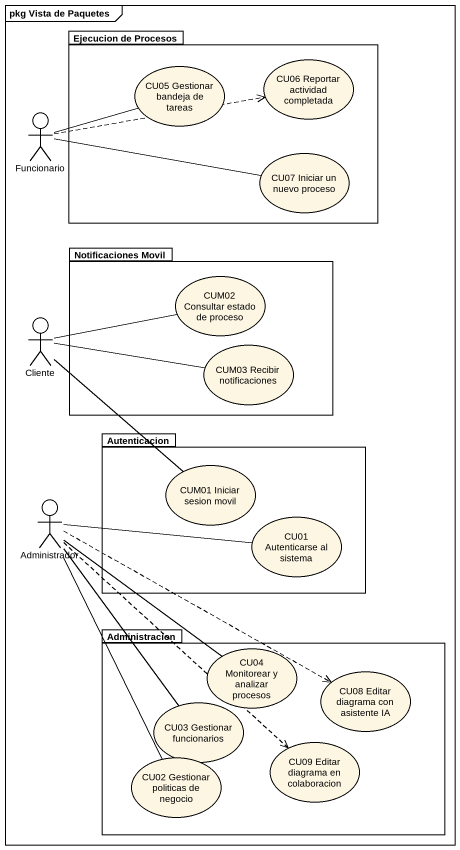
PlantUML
@startuml
mainframe pkg Vista de Paquetes
package "Ejecucion de Procesos" as Ejecucion_de_Procesos {
  usecase "CU05 Gestionar bandeja de tareas" as CU05_Gestionar_bandeja_de
  usecase "CU06 Reportar actividad completada" as CU06_Reportar_actividad
  usecase "CU07 Iniciar un nuevo proceso" as CU07_Iniciar_un_nuevo
}
actor Funcionario
package "Notificaciones Movil" as Notificaciones_Movil {
  usecase "CUM02 Consultar estado de proceso" as CUM02_Consultar_estado_de
  usecase "CUM03 Recibir notificaciones" as CUM03_Recibir_notificaciones
}
actor Cliente
package Autenticacion {
  usecase "CUM01 Iniciar sesion movil" as CUM01_Iniciar_sesion_movil
  usecase "CU01 Autenticarse al sistema" as CU01_Autenticarse_al_sistema
}
actor Administrador
package Administracion {
  usecase "CU04 Monitorear y analizar procesos" as CU04_Monitorear_y_analizar
  usecase "CU08 Editar diagrama con asistente IA" as CU08_Editar_diagrama_con
  usecase "CU03 Gestionar funcionarios" as CU03_Gestionar_funcionarios
  usecase "CU02 Gestionar politicas de negocio" as CU02_Gestionar_politicas_de
  usecase "CU09 Editar diagrama en colaboracion" as CU09_Editar_diagrama_en
}
CU05_Gestionar_bandeja_de -left- Funcionario
Funcionario .right.> CU06_Reportar_actividad
CU07_Iniciar_un_nuevo -left- Funcionario
CUM02_Consultar_estado_de -left- Cliente
CUM03_Recibir_notificaciones -left- Cliente
CUM01_Iniciar_sesion_movil -up- Cliente
Administrador .right.> CU08_Editar_diagrama_con
Administrador ..> CU09_Editar_diagrama_en
CU01_Autenticarse_al_sistema -left- Administrador
CU04_Monitorear_y_analizar -up- Administrador
CU03_Gestionar_funcionarios -up- Administrador
CU02_Gestionar_politicas_de -up- Administrador
@enduml
